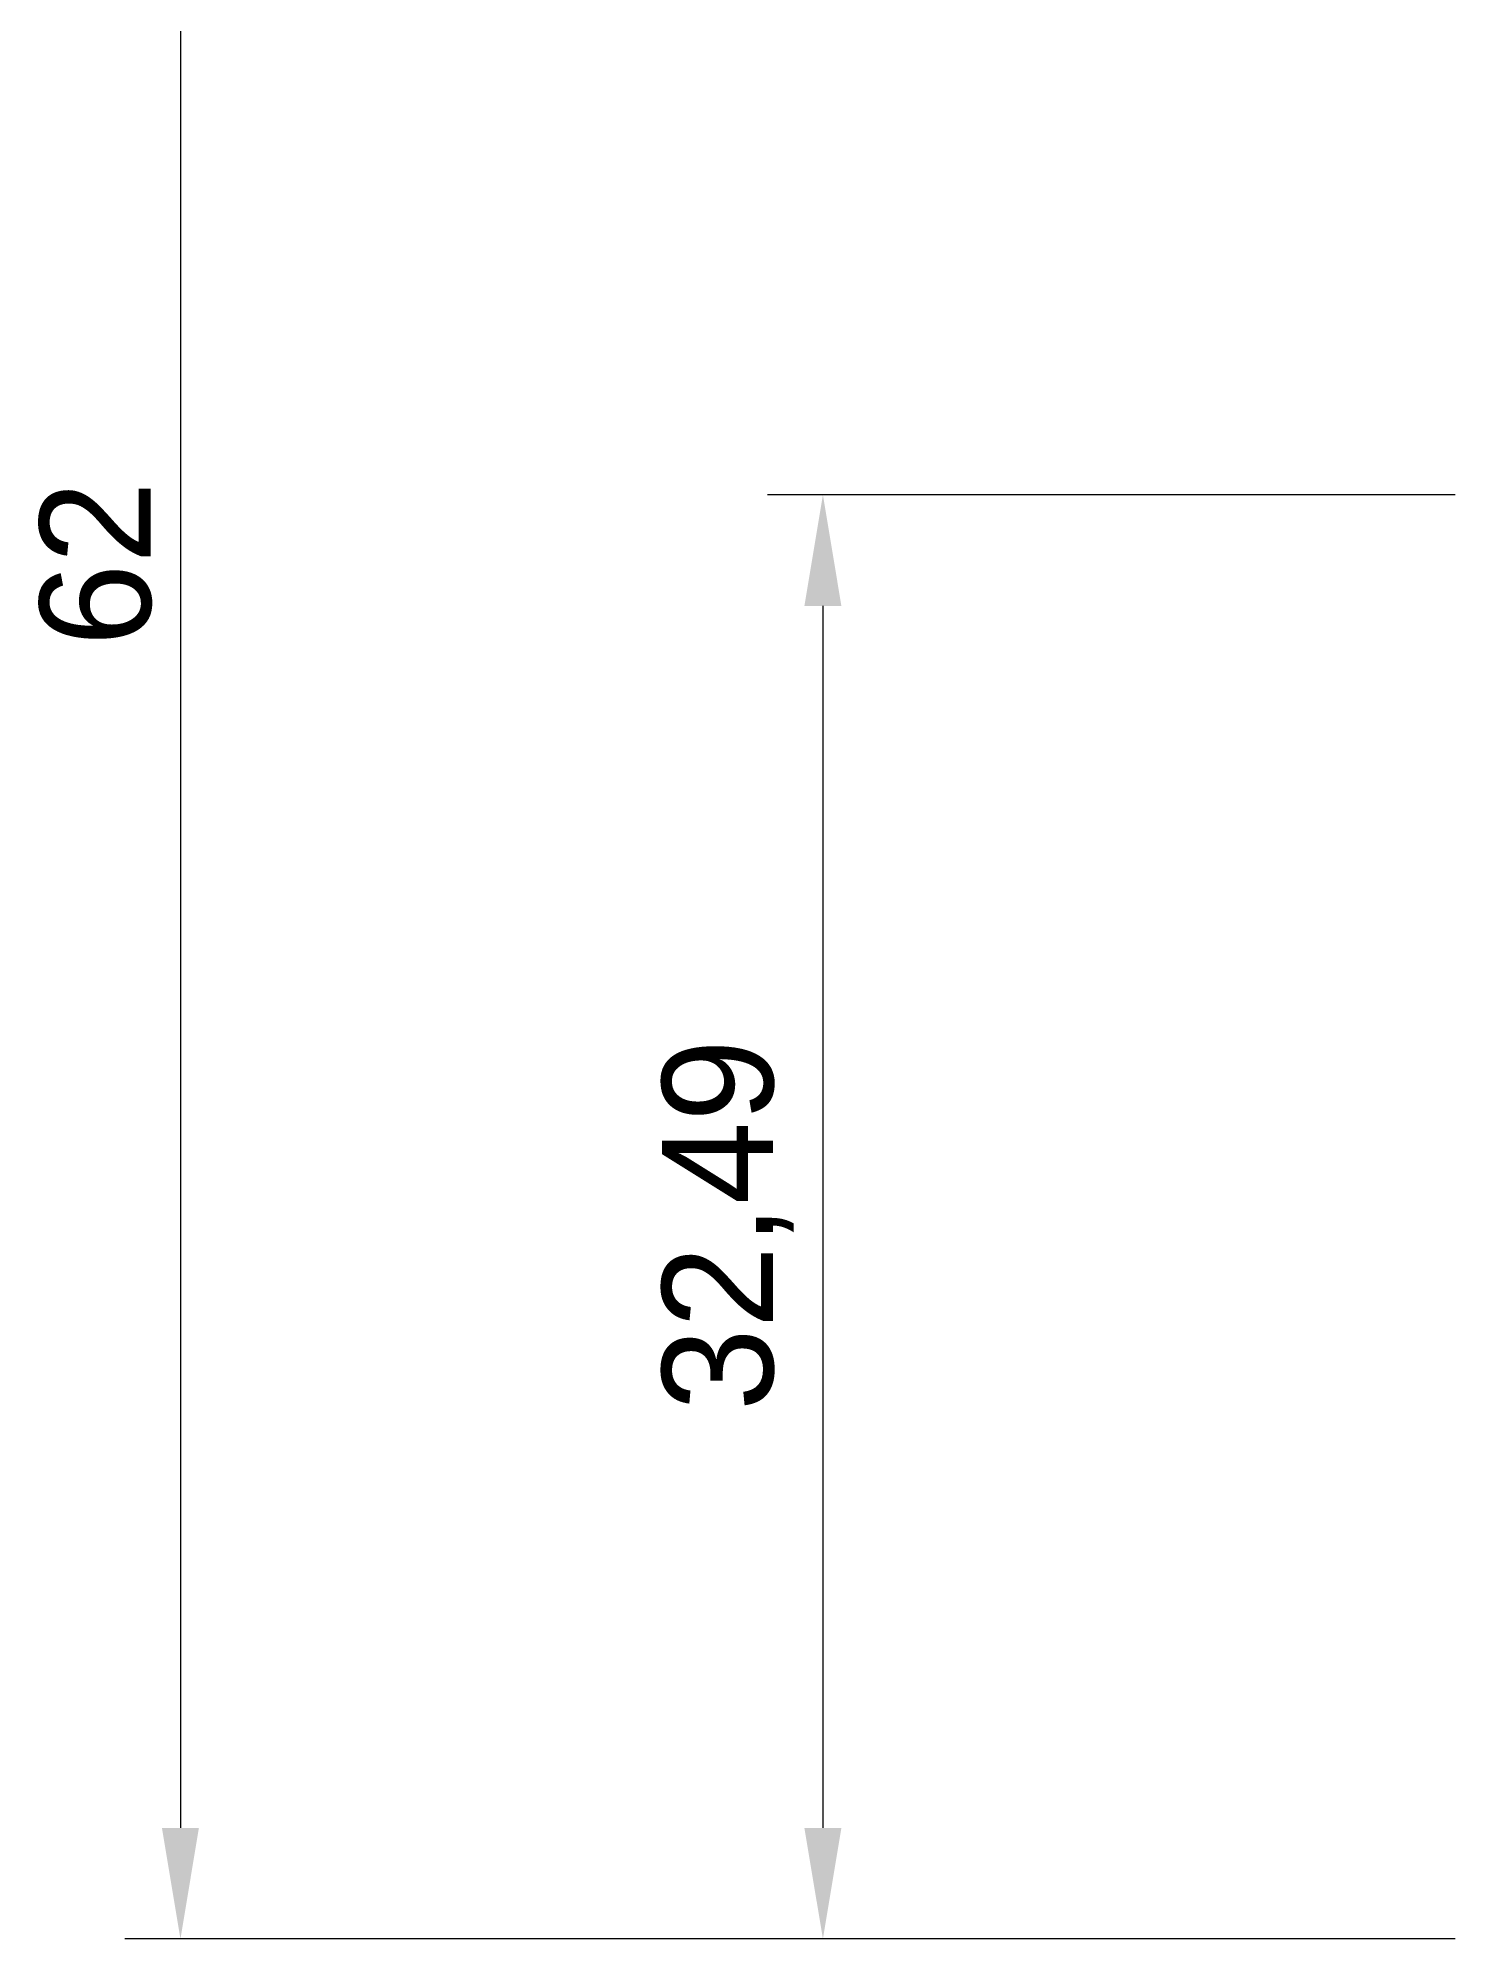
# Model space of a CAD drawing. Extents: x -33 to 128, y 0 to 172.
# Drawn here: x -32.52 to -0.68, y 93 to 135.77 of the extents above; entities that cross this region are included whole.
import ezdxf

# ---------------------------------------------------------------- set-up
doc = ezdxf.new("R2010")
doc.units = 0
doc.layers.get('DEFPOINTS').update_dxf_attribs({"linetype": 'CONTINUOUS'})
doc.layers.add('A', color=10, linetype='CONTINUOUS')
doc.layers.add('DIM', color=152, linetype='CONTINUOUS')
doc.dimstyles.get("Standard").update_dxf_attribs({"dimtxt": 0.18, "dimasz": 0.18, "dimexe": 0.18, "dimexo": 0.0625, "dimgap": 0.09, "dimtad": 0, "dimtih": 1, "dimtoh": 1, "dimzin": 0, "dimcen": 0.09, "dimazin": 3, "dimtfac": 1, "dimtofl": 0, "dimtmove": 0, "dimatfit": 3})

# ---------------------------------------------------------------- blocks, each defined once
blk = doc.blocks.new('*U51')
at = {"layer": 'DIM', "color": 0}
blk.add_text('32,49', height=2.5, rotation=90, dxfattribs=at).set_placement((-15.975, 104.88))
blk = doc.blocks.new('*D13')
at = {"layer": 'DEFPOINTS', "color": 0}
for p in [(0, 125.493), (-14.855, 93), (0, 93)]:
    blk.add_point(p, dxfattribs=at)
at = {"layer": 'DIM', "color": 0}
for p, q in [((-0.625, 125.493), (-16.105, 125.493)), ((-14.855, 122.993), (-14.855, 95.5)), ((-0.625, 93), (-16.105, 93))]:
    blk.add_line(p, q, dxfattribs=at)
for points in [[(-15.272, 122.993), (-14.439, 122.993), (-14.855, 125.493)], [(-15.272, 95.5), (-14.439, 95.5), (-14.855, 93)]]:
    blk.add_solid(points, dxfattribs=at)
at = {"layer": 'A'}
blk.add_blockref('*U51', (0, 0), dxfattribs=at)
blk = doc.blocks.new('*U52')
at = {"layer": 'DIM', "color": 0}
blk.add_text('62', height=2.5, rotation=90, dxfattribs=at).set_placement((-29.982, 122.084))
blk = doc.blocks.new('*D15')
at = {"layer": 'DEFPOINTS', "color": 0}
for p in [(6.5, 155), (-29.314, 93), (0, 93)]:
    blk.add_point(p, dxfattribs=at)
at = {"layer": 'DIM', "color": 0}
for p, q in [((5.875, 155), (-30.564, 155)), ((-29.314, 152.5), (-29.314, 95.5)), ((-0.625, 93), (-30.564, 93))]:
    blk.add_line(p, q, dxfattribs=at)
for points in [[(-29.731, 152.5), (-28.898, 152.5), (-29.314, 155)], [(-29.731, 95.5), (-28.898, 95.5), (-29.314, 93)]]:
    blk.add_solid(points, dxfattribs=at)
at = {"layer": 'A'}
blk.add_blockref('*U52', (0, 0), dxfattribs=at)

msp = doc.modelspace()

# ---------------------------------------------------------------- dimensions: what is measured, and where the dimension line sits
at = {"layer": 'DIM'}
for base, p1, picture, middle in [((-29.314, 93), (6.5, 155), '*D15', (-31.216, 124)), ((-14.855, 93), (0, 125.493), '*D13', (-16.983, 109.246))]:
    dim = msp.add_linear_dim(base=base, p1=p1, p2=(0, 93), angle=90, dimstyle='Standard', dxfattribs=at)
    dim.commit()
    dim.dimension.update_dxf_attribs({"geometry": picture, "text_midpoint": middle})

doc.saveas('drawing.dxf')
